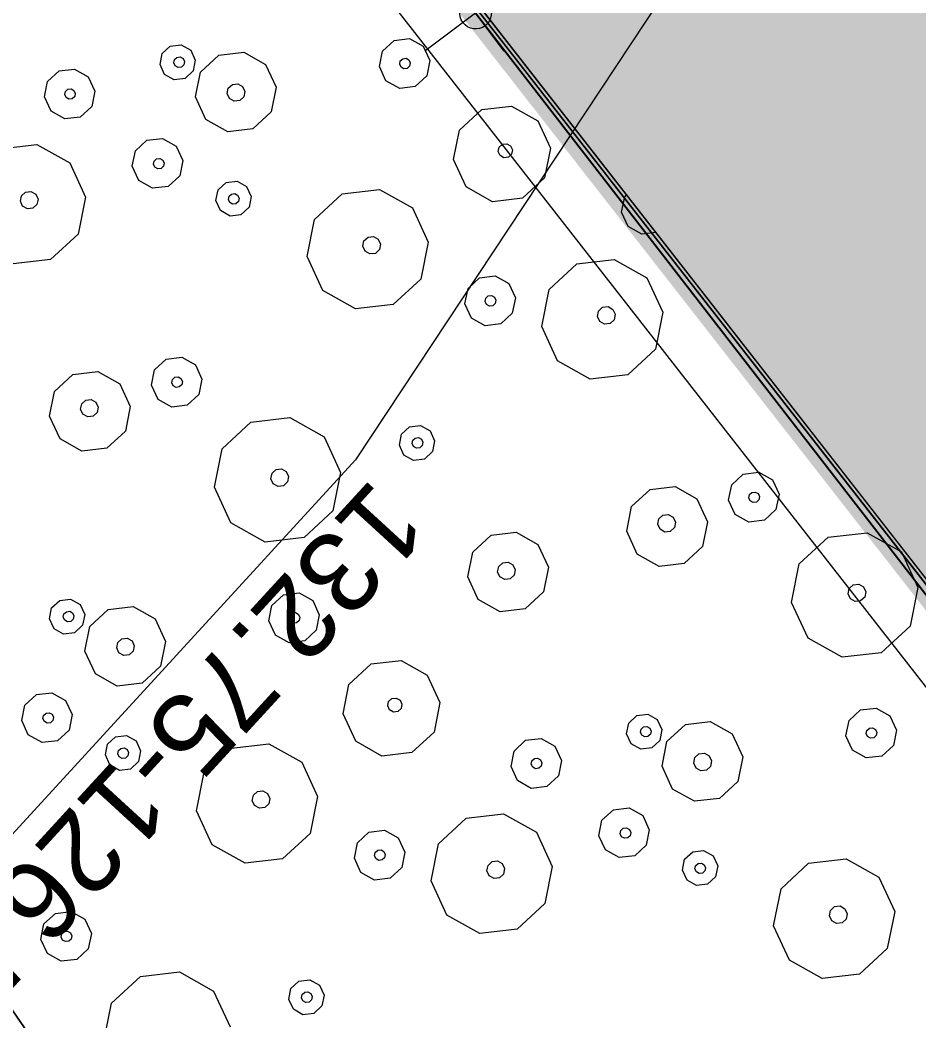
# Model space of a CAD drawing. Header units: metres. Extents: x -2858 to 512, y -1995 to 1252.
# Drawn here: x -944.988 to -942.157, y -864.477 to -861.324 of the extents above; entities that cross this region are included whole.
import ezdxf
from ezdxf.enums import TextEntityAlignment as Align
from ezdxf.lldxf.tags import DXFTag

# ---------------------------------------------------------------- set-up
doc = ezdxf.new("R2010")
doc.units = ezdxf.units.M
for name, color, linetype in [('Calque commun', 7, 'Continuous'), ('Calque11', 7, 'Continuous'), ('Calque17', 7, 'Continuous'), ('Textes', 7, 'Continuous')]:
    doc.layers.add(name, color=color, linetype=linetype)
doc.styles.add('Arial17', font='arial.ttf', dxfattribs={"height": 0.253354})
tags = doc.linetypes.add('DASHDOT2', pattern=[0.5, 0.25, -0.125, 0, -0.125]).pattern_tags.tags
tags[10:11] = [DXFTag(74, 4), DXFTag(75, 0), DXFTag(340, '0'), DXFTag(46, 1.0), DXFTag(50, 0.0), DXFTag(44, 0.0), DXFTag(45, 0.0)]
tags[8:9] = [DXFTag(74, 4), DXFTag(75, 0), DXFTag(340, '0'), DXFTag(46, 1.0), DXFTag(50, 0.0), DXFTag(44, 0.0), DXFTag(45, 0.0)]
tags[6:7] = [DXFTag(74, 4), DXFTag(75, 0), DXFTag(340, '0'), DXFTag(46, 1.0), DXFTag(50, 0.0), DXFTag(44, 0.0), DXFTag(45, 0.0)]
tags[4:5] = [DXFTag(74, 4), DXFTag(75, 0), DXFTag(340, '0'), DXFTag(46, 1.0), DXFTag(50, 0.0), DXFTag(44, 0.0), DXFTag(45, 0.0)]

# ---------------------------------------------------------------- blocks, each defined once
blk = doc.blocks.new('toitvillacinqbismi9')
at = {"layer": 'Calque commun', "color": 9, "linetype": 'Continuous', "lineweight": -2}
mesh = blk.add_polyface(dxfattribs=at)
corners = [(17.0215, 33.5933), (10.4215, 26.4286), (17.0215, 24.5933), (-2.569, 33.5933), (10.6215, 35.4286), (-2.569, 35.4286), (10.4215, 24.5933), (-8.969, 33.5933), (-8.9785, 24.5933), (-2.3861, 26.4286), (-2.3861, 24.5933), (10.6215, 33.5933), (17.8815, 39.3192), (17.8815, 45.9286), (8.8815, 45.9286), (8.8815, 39.3192)]
mesh.append_faces([[corners[k] for k in face] for face in [(12, 13, 14, 15)]], dxfattribs={"color": 9})
mesh.append_faces([[corners[k] for k in face] for face in [(3, 4, 5)]], dxfattribs={"vtx0": -1, "color": 9})
mesh.append_faces([[corners[k] for k in face] for face in [(0, 1, 2)]], dxfattribs={"vtx0": -1, "vtx1": -1, "color": 9})
mesh.append_faces([[corners[k] for k in face] for face in [(11, 3, 1)]], dxfattribs={"vtx0": -1, "vtx1": -1, "vtx2": -1, "color": 9})
mesh.append_faces([[corners[k] for k in face] for face in [(3, 9, 1)]], dxfattribs={"vtx0": -1, "vtx2": -1, "color": 9})
mesh.append_faces([[corners[k] for k in face] for face in [(7, 8, 9), (0, 11, 1), (3, 7, 9), (11, 4, 3)]], dxfattribs={"vtx1": -1, "vtx2": -1, "color": 9})
mesh.append_faces([[corners[k] for k in face] for face in [(1, 6, 2), (8, 10, 9)]], dxfattribs={"vtx2": -1, "color": 9})
blk = doc.blocks.new('geometrebondepartleger')
at = {"layer": 'Calque commun', "color": 10, "linetype": 'DASHDOT2', "lineweight": 18, "flags": 128}
blk.add_lwpolyline([(45.2867, 98.0868), (42.9361, 93.8756), (22.4919, 69.3549), (46.896, 54.8213), (60.0219, 76.4824), (130.1549, 64.2531), (145.3143, 148.376), (109.3485, 154.881), (91.263, 130.1164), (87.3779, 124.8321), (86.3313, 123.2789), (83.8109, 118.8118), (74.9183, 102.5858), (72.6157, 98.3586), (63.0649, 85.9136), (45.1583, 97.9611)], close=True, dxfattribs=at)
at = {"layer": 'Calque11', "color": 7, "linetype": 'Continuous', "lineweight": 9}
blk.add_polyline3d([(125.0277, 35.9078, 79), (133.3383, 81.851, 79), (145.3136, 148.3761, 79)], dxfattribs=at)
at = {"layer": 'Calque17', "color": 1, "linetype": 'Continuous', "lineweight": 9}
for points in [[(125.174, 36.6886, 79), (126.5286, 44.1348, 79), (125.0378, 35.9435, 79), (126.4161, 43.4883, 79), (128.681, 56.0642, 79), (129.9759, 63.1341, 79), (132.1933, 75.6042, 79), (133.3383, 81.851, 79), (135.2222, 92.3412, 79), (136.4776, 99.3268, 79), (138.1727, 108.7115, 79), (140.4846, 121.4626, 79), (141.0933, 124.9318, 79)], [(125.3707, 36.6528, 79), (126.7254, 44.0992, 79), (125.2346, 35.9078, 79), (126.6129, 43.4526, 79), (128.8778, 56.0285, 79), (130.1727, 63.0986, 79), (132.3901, 75.5687, 79), (133.5351, 81.8153, 79), (135.4191, 92.3058, 79), (136.6745, 99.2914, 79), (138.3695, 108.676, 79), (140.6815, 121.4274, 79), (141.2903, 124.8972, 79)]]:
    blk.add_polyline3d(points, dxfattribs=at)
blk = doc.blocks.new('pattern')
at = {"layer": 'Calque commun', "color": 54, "linetype": 'Continuous', "lineweight": 9}
for p, q in [((64.4758, 74.1189), (64.578, 74.1792)), ((64.578, 74.1792), (64.6961, 74.1679)), ((64.6961, 74.1679), (64.7851, 74.0894)), ((64.4286, 74.01), (64.4758, 74.1189)), ((64.7851, 74.0894), (64.8109, 73.9736)), ((64.4544, 73.8942), (64.4286, 74.01)), ((64.5739, 73.9958), (64.5808, 74.0117)), ((64.5808, 74.0117), (64.5957, 74.0204)), ((64.5957, 74.0204), (64.6129, 74.0188)), ((64.6129, 74.0188), (64.6259, 74.0074)), ((64.6259, 74.0074), (64.6296, 73.9905)), ((64.5777, 73.9789), (64.5739, 73.9958)), ((64.5906, 73.9674), (64.5777, 73.9789)), ((64.6227, 73.9746), (64.6078, 73.9658)), ((64.6296, 73.9905), (64.6227, 73.9746)), ((64.8109, 73.9736), (64.7637, 73.8647)), ((64.6078, 73.9658), (64.5906, 73.9674)), ((64.5434, 73.8156), (64.4544, 73.8942)), ((64.7637, 73.8647), (64.6615, 73.8044)), ((64.6615, 73.8044), (64.5434, 73.8156)), ((64.0462, 73.7415), (64.0887, 73.7666)), ((64.0887, 73.7666), (64.1379, 73.7619)), ((64.1379, 73.7619), (64.175, 73.7292)), ((64.0265, 73.6961), (64.0462, 73.7415)), ((64.175, 73.7292), (64.1858, 73.681)), ((64.0372, 73.6479), (64.0265, 73.6961)), ((64.0887, 73.691), (64.0928, 73.7005)), ((64.0909, 73.6809), (64.0887, 73.691)), ((64.0928, 73.7005), (64.1018, 73.7058)), ((64.1018, 73.7058), (64.1121, 73.7048)), ((64.1121, 73.7048), (64.1199, 73.698)), ((64.1221, 73.6878), (64.118, 73.6783)), ((64.1199, 73.698), (64.1221, 73.6878)), ((64.0987, 73.674), (64.0909, 73.6809)), ((64.1091, 73.673), (64.0987, 73.674)), ((64.118, 73.6783), (64.1091, 73.673)), ((64.1858, 73.681), (64.1661, 73.6356)), ((64.0743, 73.6151), (64.0372, 73.6479)), ((64.1661, 73.6356), (64.1235, 73.6105)), ((64.7405, 73.6079), (64.7703, 73.6255)), ((64.7703, 73.6255), (64.8047, 73.6222)), ((64.8047, 73.6222), (64.8307, 73.5993)), ((64.1235, 73.6105), (64.0743, 73.6151)), ((64.7267, 73.5762), (64.7405, 73.6079)), ((64.8307, 73.5993), (64.8382, 73.5655)), ((64.7342, 73.5424), (64.7267, 73.5762)), ((64.7661, 73.5734), (64.7703, 73.5829)), ((64.7684, 73.5633), (64.7661, 73.5734)), ((64.7762, 73.5564), (64.7684, 73.5633)), ((64.7703, 73.5829), (64.7792, 73.5882)), ((64.7792, 73.5882), (64.7896, 73.5872)), ((64.7955, 73.5607), (64.7865, 73.5554)), ((64.7896, 73.5872), (64.7973, 73.5804)), ((64.7996, 73.5702), (64.7955, 73.5607)), ((64.7973, 73.5804), (64.7996, 73.5702)), ((64.8382, 73.5655), (64.8244, 73.5338)), ((63.6671, 73.4923), (63.7736, 73.5551)), ((63.7736, 73.5551), (63.8966, 73.5434)), ((63.8966, 73.5434), (63.9893, 73.4616)), ((64.7602, 73.5195), (64.7342, 73.5424)), ((64.7865, 73.5554), (64.7762, 73.5564)), ((64.8244, 73.5338), (64.7946, 73.5162)), ((64.7946, 73.5162), (64.7602, 73.5195)), ((63.6179, 73.3789), (63.6671, 73.4923)), ((64.4317, 73.4369), (64.4999, 73.4771)), ((64.4999, 73.4771), (64.5786, 73.4696)), ((64.5786, 73.4696), (64.6379, 73.4172)), ((63.9893, 73.4616), (64.0161, 73.341)), ((64.4003, 73.3643), (64.4317, 73.4369)), ((64.6379, 73.4172), (64.6551, 73.34)), ((63.6448, 73.2582), (63.6179, 73.3789)), ((63.7792, 73.3632), (63.786, 73.379)), ((63.786, 73.379), (63.8009, 73.3878)), ((63.8009, 73.3878), (63.8182, 73.3862)), ((63.8182, 73.3862), (63.8311, 73.3747)), ((63.8311, 73.3747), (63.8349, 73.3579)), ((64.5005, 73.3566), (64.5074, 73.3725)), ((64.5074, 73.3725), (64.5223, 73.3813)), ((64.5223, 73.3813), (64.5395, 73.3796)), ((64.5395, 73.3796), (64.5525, 73.3682)), ((64.7798, 73.3259), (64.7995, 73.3712)), ((64.7995, 73.3712), (64.842, 73.3964)), ((64.842, 73.3964), (64.8913, 73.3917)), ((64.8913, 73.3917), (64.9283, 73.359)), ((63.7829, 73.3463), (63.7792, 73.3632)), ((63.7959, 73.3348), (63.7829, 73.3463)), ((63.828, 73.342), (63.8131, 73.3332)), ((63.8349, 73.3579), (63.828, 73.342)), ((64.0161, 73.341), (63.967, 73.2276)), ((64.4175, 73.2871), (64.4003, 73.3643)), ((64.5043, 73.3397), (64.5005, 73.3566)), ((64.5172, 73.3283), (64.5043, 73.3397)), ((64.5563, 73.3513), (64.5494, 73.3354)), ((64.5525, 73.3682), (64.5563, 73.3513)), ((64.6551, 73.34), (64.6236, 73.2674)), ((64.8448, 73.3332), (64.8538, 73.3385)), ((64.8538, 73.3385), (64.8641, 73.3375)), ((64.9283, 73.359), (64.9391, 73.3107)), ((63.8131, 73.3332), (63.7959, 73.3348)), ((64.5345, 73.3266), (64.5172, 73.3283)), ((64.5494, 73.3354), (64.5345, 73.3266)), ((64.7906, 73.2776), (64.7798, 73.3259)), ((64.8407, 73.3237), (64.8448, 73.3332)), ((64.843, 73.3135), (64.8407, 73.3237)), ((64.8507, 73.3067), (64.843, 73.3135)), ((64.8611, 73.3057), (64.8507, 73.3067)), ((64.87, 73.311), (64.8611, 73.3057)), ((64.8641, 73.3375), (64.8719, 73.3306)), ((64.8741, 73.3205), (64.87, 73.311)), ((64.8719, 73.3306), (64.8741, 73.3205)), ((64.9391, 73.3107), (64.9194, 73.2653)), ((64.4768, 73.2347), (64.4175, 73.2871)), ((64.8276, 73.2449), (64.7906, 73.2776)), ((65.0899, 73.2204), (65.192, 73.2808)), ((65.192, 73.2808), (65.3102, 73.2695)), ((63.7375, 73.1764), (63.6448, 73.2582)), ((64.6236, 73.2674), (64.5555, 73.2272)), ((64.8768, 73.2402), (64.8276, 73.2449)), ((64.9194, 73.2653), (64.8768, 73.2402)), ((65.3102, 73.2695), (65.3991, 73.191)), ((63.967, 73.2276), (63.8605, 73.1647)), ((64.5555, 73.2272), (64.4768, 73.2347)), ((65.0426, 73.1116), (65.0899, 73.2204)), ((64.5243, 73.1586), (64.5381, 73.1904)), ((64.5381, 73.1904), (64.5679, 73.208)), ((64.5679, 73.208), (64.6023, 73.2047)), ((64.6023, 73.2047), (64.6283, 73.1818)), ((64.6283, 73.1818), (64.6358, 73.148)), ((65.3991, 73.191), (65.4249, 73.0752)), ((63.8605, 73.1647), (63.7375, 73.1764)), ((64.5318, 73.1249), (64.5243, 73.1586)), ((64.56, 73.1583), (64.5641, 73.1678)), ((64.5622, 73.1481), (64.56, 73.1583)), ((64.5641, 73.1678), (64.573, 73.1731)), ((64.573, 73.1731), (64.5834, 73.1721)), ((64.5834, 73.1721), (64.5911, 73.1652)), ((64.5934, 73.1551), (64.5893, 73.1456)), ((64.5911, 73.1652), (64.5934, 73.1551)), ((64.5578, 73.102), (64.5318, 73.1249)), ((64.57, 73.1413), (64.5622, 73.1481)), ((64.5803, 73.1403), (64.57, 73.1413)), ((64.5893, 73.1456), (64.5803, 73.1403)), ((64.6358, 73.148), (64.622, 73.1163)), ((65.1948, 73.1132), (65.2097, 73.122)), ((65.2097, 73.122), (65.2269, 73.1204)), ((65.2269, 73.1204), (65.2399, 73.1089)), ((64.5922, 73.0987), (64.5578, 73.102)), ((64.622, 73.1163), (64.5922, 73.0987)), ((65.0685, 72.9958), (65.0426, 73.1116)), ((65.1879, 73.0974), (65.1948, 73.1132)), ((65.1917, 73.0805), (65.1879, 73.0974)), ((65.2437, 73.092), (65.2368, 73.0762)), ((65.2399, 73.1089), (65.2437, 73.092)), ((65.2047, 73.069), (65.1917, 73.0805)), ((65.2219, 73.0674), (65.2047, 73.069)), ((65.2368, 73.0762), (65.2219, 73.0674)), ((65.4249, 73.0752), (65.3777, 72.9663)), ((64.8214, 73.0194), (64.864, 73.0445)), ((64.864, 73.0445), (64.9132, 73.0398)), ((64.9132, 73.0398), (64.9503, 73.0071)), ((63.7395, 72.9707), (63.7821, 72.9959)), ((63.7821, 72.9959), (63.8313, 72.9912)), ((64.8017, 72.974), (64.8214, 73.0194)), ((64.9503, 73.0071), (64.961, 72.9589)), ((65.1574, 72.9172), (65.0685, 72.9958)), ((63.7198, 72.9254), (63.7395, 72.9707)), ((63.8313, 72.9912), (63.8684, 72.9585)), ((64.8125, 72.9258), (64.8017, 72.974)), ((64.8639, 72.9689), (64.868, 72.9784)), ((64.8662, 72.9588), (64.8639, 72.9689)), ((64.868, 72.9784), (64.877, 72.9837)), ((64.877, 72.9837), (64.8873, 72.9827)), ((64.8873, 72.9827), (64.8951, 72.9759)), ((64.8974, 72.9657), (64.8932, 72.9562)), ((64.8951, 72.9759), (64.8974, 72.9657)), ((65.3777, 72.9663), (65.2755, 72.906)), ((65.8711, 72.9555), (65.9009, 72.9731)), ((65.9009, 72.9731), (65.9353, 72.9698)), ((65.9353, 72.9698), (65.9613, 72.9469)), ((63.782, 72.9203), (63.7862, 72.9298)), ((63.7862, 72.9298), (63.7951, 72.9351)), ((63.7951, 72.9351), (63.8054, 72.9341)), ((63.8054, 72.9341), (63.8132, 72.9272)), ((63.8684, 72.9585), (63.8791, 72.9102)), ((64.874, 72.9519), (64.8662, 72.9588)), ((64.8843, 72.9509), (64.874, 72.9519)), ((64.8932, 72.9562), (64.8843, 72.9509)), ((64.961, 72.9589), (64.9413, 72.9135)), ((65.8573, 72.9237), (65.8711, 72.9555)), ((65.8951, 72.9209), (65.8992, 72.9304)), ((65.8992, 72.9304), (65.9082, 72.9357)), ((65.9082, 72.9357), (65.9185, 72.9347)), ((65.9185, 72.9347), (65.9263, 72.9278)), ((65.9613, 72.9469), (65.9688, 72.9131)), ((63.7306, 72.8771), (63.7198, 72.9254)), ((63.7843, 72.9101), (63.782, 72.9203)), ((63.7921, 72.9033), (63.7843, 72.9101)), ((63.8024, 72.9023), (63.7921, 72.9033)), ((63.8114, 72.9075), (63.8024, 72.9023)), ((63.8155, 72.9171), (63.8114, 72.9075)), ((63.8132, 72.9272), (63.8155, 72.9171)), ((63.8791, 72.9102), (63.8595, 72.8648)), ((63.9546, 72.8604), (64.0227, 72.9006)), ((64.0227, 72.9006), (64.1014, 72.8931)), ((64.8495, 72.893), (64.8125, 72.9258)), ((64.9413, 72.9135), (64.8988, 72.8884)), ((65.2755, 72.906), (65.1574, 72.9172)), ((65.8648, 72.89), (65.8573, 72.9237)), ((65.8973, 72.9107), (65.8951, 72.9209)), ((65.9051, 72.9039), (65.8973, 72.9107)), ((65.9155, 72.9029), (65.9051, 72.9039)), ((65.9244, 72.9082), (65.9155, 72.9029)), ((65.9285, 72.9177), (65.9244, 72.9082)), ((65.9263, 72.9278), (65.9285, 72.9177)), ((65.9688, 72.9131), (65.955, 72.8814)), ((63.7677, 72.8444), (63.7306, 72.8771)), ((64.1014, 72.8931), (64.1607, 72.8407)), ((64.8988, 72.8884), (64.8495, 72.893)), ((65.3657, 72.8444), (65.4083, 72.8696)), ((65.4083, 72.8696), (65.4575, 72.8649)), ((65.8908, 72.867), (65.8648, 72.89)), ((65.9252, 72.8638), (65.8908, 72.867)), ((65.955, 72.8814), (65.9252, 72.8638)), ((63.8169, 72.8397), (63.7677, 72.8444)), ((63.8595, 72.8648), (63.8169, 72.8397)), ((63.9231, 72.7878), (63.9546, 72.8604)), ((64.1607, 72.8407), (64.1779, 72.7635)), ((65.346, 72.7991), (65.3657, 72.8444)), ((65.4575, 72.8649), (65.4946, 72.8321)), ((65.4082, 72.7939), (65.4124, 72.8035)), ((65.4124, 72.8035), (65.4213, 72.8087)), ((65.4213, 72.8087), (65.4316, 72.8078)), ((65.4316, 72.8078), (65.4394, 72.8009)), ((65.4946, 72.8321), (65.5053, 72.7839)), ((63.9403, 72.7106), (63.9231, 72.7878)), ((64.0161, 72.7704), (64.023, 72.7863)), ((64.023, 72.7863), (64.0379, 72.7951)), ((64.0379, 72.7951), (64.0551, 72.7935)), ((64.0551, 72.7935), (64.0681, 72.782)), ((64.0681, 72.782), (64.0718, 72.7651)), ((65.3568, 72.7508), (65.346, 72.7991)), ((65.4105, 72.7838), (65.4082, 72.7939)), ((65.4183, 72.7769), (65.4105, 72.7838)), ((65.4286, 72.7759), (65.4183, 72.7769)), ((65.4376, 72.7812), (65.4286, 72.7759)), ((65.4417, 72.7907), (65.4376, 72.7812)), ((65.4394, 72.8009), (65.4417, 72.7907)), ((65.5053, 72.7839), (65.4856, 72.7385)), ((66.0936, 72.6877), (66.1428, 72.8011)), ((64.0199, 72.7535), (64.0161, 72.7704)), ((64.0328, 72.7421), (64.0199, 72.7535)), ((64.05, 72.7404), (64.0328, 72.7421)), ((64.0649, 72.7492), (64.05, 72.7404)), ((64.0718, 72.7651), (64.0649, 72.7492)), ((64.1779, 72.7635), (64.1465, 72.6909)), ((65.3939, 72.7181), (65.3568, 72.7508)), ((63.9996, 72.6582), (63.9403, 72.7106)), ((65.4431, 72.7134), (65.3939, 72.7181)), ((65.4856, 72.7385), (65.4431, 72.7134)), ((64.1465, 72.6909), (64.0783, 72.6507)), ((66.1205, 72.5671), (66.0936, 72.6877)), ((64.0783, 72.6507), (63.9996, 72.6582)), ((64.9408, 72.6124), (65.0225, 72.6607)), ((65.0225, 72.6607), (65.117, 72.6517)), ((65.117, 72.6517), (65.1882, 72.5889)), ((64.3951, 72.5828), (64.4633, 72.623)), ((64.4633, 72.623), (64.542, 72.6155)), ((64.542, 72.6155), (64.6013, 72.5632)), ((64.3637, 72.5102), (64.3951, 72.5828)), ((64.903, 72.5253), (64.9408, 72.6124)), ((65.1882, 72.5889), (65.2088, 72.4962)), ((65.4183, 72.5225), (65.5205, 72.5828)), ((65.5205, 72.5828), (65.6386, 72.5716)), ((64.6013, 72.5632), (64.6185, 72.4859)), ((65.6386, 72.5716), (65.7276, 72.493)), ((66.2132, 72.4853), (66.1205, 72.5671)), ((64.471, 72.5103), (64.4859, 72.5191)), ((64.4859, 72.5191), (64.5031, 72.5174)), ((64.9236, 72.4327), (64.903, 72.5253)), ((65.0192, 72.514), (65.0247, 72.5267)), ((65.0247, 72.5267), (65.0367, 72.5337)), ((65.0367, 72.5337), (65.0504, 72.5324)), ((65.0504, 72.5324), (65.0608, 72.5232)), ((65.0608, 72.5232), (65.0638, 72.5097)), ((65.3711, 72.4136), (65.4183, 72.5225)), ((66.4426, 72.5364), (66.3362, 72.4735)), ((64.3809, 72.433), (64.3637, 72.5102)), ((64.4641, 72.4944), (64.471, 72.5103)), ((64.4679, 72.4775), (64.4641, 72.4944)), ((64.5031, 72.5174), (64.5161, 72.506)), ((64.5198, 72.4891), (64.513, 72.4732)), ((64.5161, 72.506), (64.5198, 72.4891)), ((65.0222, 72.5005), (65.0192, 72.514)), ((65.0326, 72.4913), (65.0222, 72.5005)), ((65.0464, 72.49), (65.0326, 72.4913)), ((65.0583, 72.497), (65.0464, 72.49)), ((65.0638, 72.5097), (65.0583, 72.497)), ((65.2088, 72.4962), (65.1711, 72.4091)), ((65.7276, 72.493), (65.7534, 72.3772)), ((64.4808, 72.466), (64.4679, 72.4775)), ((64.4981, 72.4644), (64.4808, 72.466)), ((64.513, 72.4732), (64.4981, 72.4644)), ((64.6185, 72.4859), (64.587, 72.4134)), ((66.3362, 72.4735), (66.2132, 72.4853)), ((64.4402, 72.3807), (64.3809, 72.433)), ((64.9948, 72.3699), (64.9236, 72.4327)), ((65.5233, 72.4153), (65.5382, 72.4241)), ((65.5382, 72.4241), (65.5554, 72.4224)), ((64.587, 72.4134), (64.5189, 72.3732)), ((65.1711, 72.4091), (65.0893, 72.3608)), ((65.3969, 72.2978), (65.3711, 72.4136)), ((65.5164, 72.3994), (65.5233, 72.4153)), ((65.5201, 72.3825), (65.5164, 72.3994)), ((65.5554, 72.4224), (65.5684, 72.411)), ((65.5721, 72.3941), (65.5653, 72.3782)), ((65.5684, 72.411), (65.5721, 72.3941)), ((63.5567, 72.3152), (63.6589, 72.3756)), ((63.6589, 72.3756), (63.777, 72.3643)), ((63.777, 72.3643), (63.8659, 72.2858)), ((64.5189, 72.3732), (64.4402, 72.3807)), ((65.0893, 72.3608), (64.9948, 72.3699)), ((65.5331, 72.3711), (65.5201, 72.3825)), ((65.5504, 72.3694), (65.5331, 72.3711)), ((65.5653, 72.3782), (65.5504, 72.3694)), ((65.7534, 72.3772), (65.7062, 72.2683)), ((63.5095, 72.2064), (63.5567, 72.3152)), ((65.4859, 72.2193), (65.3969, 72.2978)), ((66.2152, 72.2796), (66.2578, 72.3047)), ((66.2578, 72.3047), (66.307, 72.3)), ((66.307, 72.3), (66.344, 72.2673)), ((63.8659, 72.2858), (63.8917, 72.17)), ((65.7062, 72.2683), (65.604, 72.208)), ((66.1955, 72.2342), (66.2152, 72.2796)), ((66.344, 72.2673), (66.3548, 72.219)), ((66.2577, 72.2291), (66.2618, 72.2386)), ((66.2618, 72.2386), (66.2708, 72.2439)), ((66.2708, 72.2439), (66.2811, 72.2429)), ((66.2811, 72.2429), (66.2889, 72.236)), ((66.2889, 72.236), (66.2912, 72.2259)), ((63.5353, 72.0906), (63.5095, 72.2064)), ((63.6548, 72.1922), (63.6616, 72.208)), ((63.6616, 72.208), (63.6765, 72.2168)), ((63.6765, 72.2168), (63.6938, 72.2152)), ((63.6938, 72.2152), (63.7067, 72.2037)), ((63.7067, 72.2037), (63.7105, 72.1869)), ((65.604, 72.208), (65.4859, 72.2193)), ((66.2063, 72.186), (66.1955, 72.2342)), ((66.26, 72.219), (66.2577, 72.2291)), ((66.2678, 72.2121), (66.26, 72.219)), ((66.2781, 72.2111), (66.2678, 72.2121)), ((66.287, 72.2164), (66.2781, 72.2111)), ((66.2912, 72.2259), (66.287, 72.2164)), ((66.3548, 72.219), (66.3351, 72.1737)), ((63.6585, 72.1753), (63.6548, 72.1922)), ((63.6715, 72.1638), (63.6585, 72.1753)), ((63.7105, 72.1869), (63.7036, 72.171)), ((66.2433, 72.1532), (66.2063, 72.186)), ((66.3351, 72.1737), (66.2925, 72.1485)), ((63.6887, 72.1622), (63.6715, 72.1638)), ((63.7036, 72.171), (63.6887, 72.1622)), ((63.8917, 72.17), (63.8445, 72.0611)), ((64.969, 72.0998), (64.9887, 72.1451)), ((64.9887, 72.1451), (65.0312, 72.1703)), ((65.0312, 72.1703), (65.0805, 72.1656)), ((65.0805, 72.1656), (65.1175, 72.1329)), ((66.2925, 72.1485), (66.2433, 72.1532)), ((63.3837, 72.1314), (63.4171, 72.1019)), ((65.0353, 72.1042), (65.0443, 72.1095)), ((65.0443, 72.1095), (65.0546, 72.1085)), ((65.1175, 72.1329), (65.1283, 72.0846)), ((63.4171, 72.1019), (63.4278, 72.0537)), ((63.6242, 72.012), (63.5353, 72.0906)), ((64.9797, 72.0515), (64.969, 72.0998)), ((65.0312, 72.0946), (65.0353, 72.1042)), ((65.0334, 72.0845), (65.0312, 72.0946)), ((65.0412, 72.0776), (65.0334, 72.0845)), ((65.0516, 72.0767), (65.0412, 72.0776)), ((65.0605, 72.0819), (65.0516, 72.0767)), ((65.0546, 72.1085), (65.0624, 72.1016)), ((65.0646, 72.0915), (65.0605, 72.0819)), ((65.0624, 72.1016), (65.0646, 72.0915)), ((65.1283, 72.0846), (65.1086, 72.0392)), ((63.4278, 72.0537), (63.4082, 72.0083)), ((63.8445, 72.0611), (63.7424, 72.0008)), ((64.3241, 72.0185), (64.3379, 72.0503)), ((64.3379, 72.0503), (64.3677, 72.0679)), ((64.3677, 72.0679), (64.4022, 72.0646)), ((64.4022, 72.0646), (64.4281, 72.0417)), ((65.0168, 72.0188), (64.9797, 72.0515)), ((64.3317, 71.9848), (64.3241, 72.0185)), ((64.3619, 72.0157), (64.3661, 72.0252)), ((64.3642, 72.0055), (64.3619, 72.0157)), ((64.3661, 72.0252), (64.375, 72.0305)), ((64.375, 72.0305), (64.3853, 72.0295)), ((64.3853, 72.0295), (64.3931, 72.0226)), ((64.3931, 72.0226), (64.3954, 72.0125)), ((64.4281, 72.0417), (64.4356, 72.0079)), ((65.066, 72.0141), (65.0168, 72.0188)), ((65.1086, 72.0392), (65.066, 72.0141)), ((65.683, 72.0116), (65.7128, 72.0292)), ((65.7128, 72.0292), (65.7472, 72.0259)), ((65.7472, 72.0259), (65.7732, 72.003)), ((63.3656, 71.9832), (63.3571, 71.984)), ((63.4082, 72.0083), (63.3656, 71.9832)), ((63.7424, 72.0008), (63.6242, 72.012)), ((64.3576, 71.9618), (64.3317, 71.9848)), ((64.372, 71.9987), (64.3642, 72.0055)), ((64.3823, 71.9977), (64.372, 71.9987)), ((64.3912, 72.003), (64.3823, 71.9977)), ((64.3954, 72.0125), (64.3912, 72.003)), ((64.4356, 72.0079), (64.4219, 71.9762)), ((65.6692, 71.9798), (65.683, 72.0116)), ((65.7086, 71.9771), (65.7128, 71.9866)), ((65.7128, 71.9866), (65.7217, 71.9919)), ((65.7217, 71.9919), (65.7321, 71.9909)), ((65.7321, 71.9909), (65.7398, 71.984)), ((65.7398, 71.984), (65.7421, 71.9739)), ((65.7732, 72.003), (65.7807, 71.9692)), ((63.8325, 71.9392), (63.8751, 71.9644)), ((63.8751, 71.9644), (63.9243, 71.9597)), ((63.9243, 71.9597), (63.9614, 71.9269)), ((64.3921, 71.9586), (64.3576, 71.9618)), ((64.4219, 71.9762), (64.3921, 71.9586)), ((64.6096, 71.8959), (64.7161, 71.9588)), ((64.7161, 71.9588), (64.8391, 71.9471)), ((65.6767, 71.946), (65.6692, 71.9798)), ((65.7109, 71.9669), (65.7086, 71.9771)), ((65.7187, 71.96), (65.7109, 71.9669)), ((65.729, 71.9591), (65.7187, 71.96)), ((65.738, 71.9643), (65.729, 71.9591)), ((65.7421, 71.9739), (65.738, 71.9643)), ((65.7807, 71.9692), (65.7669, 71.9374)), ((63.8129, 71.8939), (63.8325, 71.9392)), ((63.9614, 71.9269), (63.9721, 71.8787)), ((64.8391, 71.9471), (64.9318, 71.8652)), ((65.7027, 71.9231), (65.6767, 71.946)), ((65.7371, 71.9198), (65.7027, 71.9231)), ((65.7669, 71.9374), (65.7371, 71.9198)), ((63.8236, 71.8456), (63.8129, 71.8939)), ((63.8751, 71.8887), (63.8792, 71.8983)), ((63.8773, 71.8786), (63.8751, 71.8887)), ((63.8792, 71.8983), (63.8881, 71.9035)), ((63.8881, 71.9035), (63.8985, 71.9026)), ((63.8985, 71.9026), (63.9062, 71.8957)), ((63.9062, 71.8957), (63.9085, 71.8856)), ((64.5604, 71.7825), (64.6096, 71.8959)), ((63.8851, 71.8717), (63.8773, 71.8786)), ((63.8954, 71.8708), (63.8851, 71.8717)), ((63.9044, 71.876), (63.8954, 71.8708)), ((63.9085, 71.8856), (63.9044, 71.876)), ((63.9721, 71.8787), (63.9525, 71.8333)), ((64.9318, 71.8652), (64.9586, 71.7446)), ((65.3742, 71.8405), (65.4424, 71.8807)), ((65.4424, 71.8807), (65.5211, 71.8732)), ((65.5211, 71.8732), (65.5804, 71.8209)), ((63.8607, 71.8129), (63.8236, 71.8456)), ((63.9525, 71.8333), (63.9099, 71.8082)), ((65.3428, 71.7679), (65.3742, 71.8405)), ((63.9099, 71.8082), (63.8607, 71.8129)), ((65.5804, 71.8209), (65.5976, 71.7437)), ((65.742, 71.7749), (65.7845, 71.8)), ((65.7845, 71.8), (65.8338, 71.7953)), ((65.8338, 71.7953), (65.8708, 71.7626)), ((64.5873, 71.6619), (64.5604, 71.7825)), ((64.7217, 71.7668), (64.7285, 71.7827)), ((64.7254, 71.7499), (64.7217, 71.7668)), ((64.7285, 71.7827), (64.7434, 71.7915)), ((64.7434, 71.7915), (64.7607, 71.7898)), ((64.7607, 71.7898), (64.7736, 71.7784)), ((64.7736, 71.7784), (64.7774, 71.7615)), ((65.36, 71.6907), (65.3428, 71.7679)), ((65.443, 71.7602), (65.4499, 71.7761)), ((65.4499, 71.7761), (65.4648, 71.7849)), ((65.4648, 71.7849), (65.482, 71.7833)), ((65.482, 71.7833), (65.495, 71.7718)), ((65.495, 71.7718), (65.4988, 71.7549)), ((65.7223, 71.7295), (65.742, 71.7749)), ((65.8708, 71.7626), (65.8816, 71.7143)), ((63.4076, 71.7072), (63.4893, 71.7555)), ((63.4893, 71.7555), (63.5838, 71.7465)), ((63.5838, 71.7465), (63.655, 71.6837)), ((64.7384, 71.7385), (64.7254, 71.7499)), ((64.7556, 71.7368), (64.7384, 71.7385)), ((64.7705, 71.7456), (64.7556, 71.7368)), ((64.7774, 71.7615), (64.7705, 71.7456)), ((64.9586, 71.7446), (64.9095, 71.6312)), ((65.4468, 71.7434), (65.443, 71.7602)), ((65.4597, 71.7319), (65.4468, 71.7434)), ((65.477, 71.7303), (65.4597, 71.7319)), ((65.4919, 71.7391), (65.477, 71.7303)), ((65.4988, 71.7549), (65.4919, 71.7391)), ((65.5976, 71.7437), (65.5661, 71.6711)), ((65.7832, 71.7273), (65.7873, 71.7368)), ((65.7873, 71.7368), (65.7963, 71.7421)), ((65.7963, 71.7421), (65.8066, 71.7411)), ((65.8066, 71.7411), (65.8144, 71.7343)), ((65.8144, 71.7343), (65.8167, 71.7241)), ((63.3698, 71.6201), (63.4076, 71.7072)), ((65.733, 71.6813), (65.7223, 71.7295)), ((65.7855, 71.7172), (65.7832, 71.7273)), ((65.7932, 71.7103), (65.7855, 71.7172)), ((65.8036, 71.7093), (65.7932, 71.7103)), ((65.8125, 71.7146), (65.8036, 71.7093)), ((65.8167, 71.7241), (65.8125, 71.7146)), ((65.8816, 71.7143), (65.8619, 71.669)), ((63.655, 71.6837), (63.6756, 71.591)), ((63.8851, 71.6173), (63.9873, 71.6776)), ((63.9873, 71.6776), (64.1054, 71.6664)), ((65.4193, 71.6384), (65.36, 71.6907)), ((65.5661, 71.6711), (65.498, 71.6309)), ((65.7701, 71.6485), (65.733, 71.6813)), ((65.8619, 71.669), (65.8193, 71.6438)), ((64.1054, 71.6664), (64.1944, 71.5878)), ((64.68, 71.5801), (64.5873, 71.6619)), ((65.498, 71.6309), (65.4193, 71.6384)), ((65.8193, 71.6438), (65.7701, 71.6485)), ((63.3905, 71.5275), (63.3698, 71.6201)), ((63.4861, 71.6088), (63.4916, 71.6215)), ((63.4891, 71.5953), (63.4861, 71.6088)), ((63.4916, 71.6215), (63.5035, 71.6285)), ((63.5035, 71.6285), (63.5173, 71.6272)), ((63.5173, 71.6272), (63.5276, 71.618)), ((63.5307, 71.6045), (63.5252, 71.5918)), ((63.5276, 71.618), (63.5307, 71.6045)), ((63.8379, 71.5084), (63.8851, 71.6173)), ((64.9095, 71.6312), (64.803, 71.5684)), ((65.4806, 71.594), (65.5104, 71.6116)), ((65.5104, 71.6116), (65.5448, 71.6083)), ((65.5448, 71.6083), (65.5708, 71.5854)), ((63.4994, 71.5861), (63.4891, 71.5953)), ((63.5132, 71.5848), (63.4994, 71.5861)), ((63.5252, 71.5918), (63.5132, 71.5848)), ((63.6756, 71.591), (63.6379, 71.5039)), ((64.1944, 71.5878), (64.2202, 71.472)), ((64.803, 71.5684), (64.68, 71.5801)), ((65.4668, 71.5623), (65.4806, 71.594)), ((65.5066, 71.5714), (65.5155, 71.5767)), ((65.5155, 71.5767), (65.5259, 71.5757)), ((65.5259, 71.5757), (65.5336, 71.5689)), ((65.5708, 71.5854), (65.5783, 71.5517)), ((65.4743, 71.5285), (65.4668, 71.5623)), ((65.5024, 71.5619), (65.5066, 71.5714)), ((65.5047, 71.5518), (65.5024, 71.5619)), ((65.5125, 71.5449), (65.5047, 71.5518)), ((65.5228, 71.5439), (65.5125, 71.5449)), ((65.5318, 71.5492), (65.5228, 71.5439)), ((65.5359, 71.5587), (65.5318, 71.5492)), ((65.5336, 71.5689), (65.5359, 71.5587)), ((65.5783, 71.5517), (65.5645, 71.5199)), ((63.4616, 71.4647), (63.3905, 71.5275)), ((63.9832, 71.4942), (63.9901, 71.5101)), ((63.9901, 71.5101), (64.005, 71.5189)), ((64.005, 71.5189), (64.0222, 71.5173)), ((64.0222, 71.5173), (64.0352, 71.5058)), ((65.5003, 71.5056), (65.4743, 71.5285)), ((65.5645, 71.5199), (65.5347, 71.5023)), ((63.6379, 71.5039), (63.5561, 71.4557)), ((63.8637, 71.3926), (63.8379, 71.5084)), ((63.987, 71.4773), (63.9832, 71.4942)), ((64.039, 71.4889), (64.0321, 71.473)), ((64.0352, 71.5058), (64.039, 71.4889)), ((65.5347, 71.5023), (65.5003, 71.5056)), ((63.5561, 71.4557), (63.4616, 71.4647)), ((63.9999, 71.4659), (63.987, 71.4773)), ((64.0172, 71.4642), (63.9999, 71.4659)), ((64.0321, 71.473), (64.0172, 71.4642)), ((64.2202, 71.472), (64.173, 71.3631)), ((63.9527, 71.3141), (63.8637, 71.3926)), ((64.682, 71.3744), (64.7246, 71.3995)), ((64.7246, 71.3995), (64.7738, 71.3948)), ((64.7738, 71.3948), (64.8109, 71.3621)), ((64.173, 71.3631), (64.0708, 71.3028)), ((64.6623, 71.329), (64.682, 71.3744)), ((64.8109, 71.3621), (64.8216, 71.3139)), ((64.6731, 71.2808), (64.6623, 71.329)), ((64.7245, 71.3239), (64.7287, 71.3334)), ((64.7268, 71.3138), (64.7245, 71.3239)), ((64.7287, 71.3334), (64.7376, 71.3387)), ((64.7376, 71.3387), (64.7479, 71.3377)), ((64.7479, 71.3377), (64.7557, 71.3308)), ((64.758, 71.3207), (64.7539, 71.3112)), ((64.7557, 71.3308), (64.758, 71.3207)), ((64.0708, 71.3028), (63.9527, 71.3141)), ((64.7346, 71.3069), (64.7268, 71.3138)), ((64.7449, 71.3059), (64.7346, 71.3069)), ((64.7539, 71.3112), (64.7449, 71.3059)), ((64.8216, 71.3139), (64.8019, 71.2685)), ((64.8971, 71.264), (64.9652, 71.3042)), ((64.9652, 71.3042), (65.0439, 71.2967)), ((65.0439, 71.2967), (65.1032, 71.2444)), ((63.4555, 71.2399), (63.4981, 71.2651)), ((63.4981, 71.2651), (63.5473, 71.2604)), ((63.5473, 71.2604), (63.5843, 71.2277)), ((64.7102, 71.248), (64.6731, 71.2808)), ((64.8019, 71.2685), (64.7594, 71.2433)), ((64.8656, 71.1914), (64.8971, 71.264)), ((63.4358, 71.1946), (63.4555, 71.2399)), ((63.5843, 71.2277), (63.5951, 71.1794)), ((64.7594, 71.2433), (64.7102, 71.248)), ((65.1032, 71.2444), (65.1204, 71.1672)), ((63.4466, 71.1463), (63.4358, 71.1946)), ((63.498, 71.1895), (63.5021, 71.199)), ((63.5021, 71.199), (63.5111, 71.2043)), ((63.5111, 71.2043), (63.5214, 71.2033)), ((63.5214, 71.2033), (63.5292, 71.1964)), ((63.5292, 71.1964), (63.5315, 71.1863)), ((64.9655, 71.1899), (64.9804, 71.1987)), ((64.9804, 71.1987), (64.9976, 71.1971)), ((64.9976, 71.1971), (65.0106, 71.1857)), ((63.5003, 71.1793), (63.498, 71.1895)), ((63.508, 71.1724), (63.5003, 71.1793)), ((63.5184, 71.1715), (63.508, 71.1724)), ((63.5273, 71.1767), (63.5184, 71.1715)), ((63.5315, 71.1863), (63.5273, 71.1767)), ((63.5951, 71.1794), (63.5754, 71.134)), ((64.8828, 71.1142), (64.8656, 71.1914)), ((64.9586, 71.1741), (64.9655, 71.1899)), ((64.9623, 71.1572), (64.9586, 71.1741)), ((65.0143, 71.1688), (65.0075, 71.1529)), ((65.0106, 71.1857), (65.0143, 71.1688)), ((65.1204, 71.1672), (65.089, 71.0946)), ((63.4836, 71.1136), (63.4466, 71.1463)), ((63.5754, 71.134), (63.5328, 71.1089)), ((64.9753, 71.1457), (64.9623, 71.1572)), ((64.9925, 71.1441), (64.9753, 71.1457)), ((65.0075, 71.1529), (64.9925, 71.1441)), ((63.5328, 71.1089), (63.4836, 71.1136)), ((64.136, 71.0746), (64.1498, 71.1064)), ((64.1498, 71.1064), (64.1796, 71.124)), ((64.1796, 71.124), (64.2141, 71.1207)), ((64.2141, 71.1207), (64.24, 71.0978)), ((64.9421, 71.0619), (64.8828, 71.1142)), ((64.1436, 71.0408), (64.136, 71.0746)), ((64.1755, 71.0719), (64.1796, 71.0814)), ((64.1777, 71.0617), (64.1755, 71.0719)), ((64.1796, 71.0814), (64.1885, 71.0867)), ((64.1885, 71.0867), (64.1989, 71.0857)), ((64.1989, 71.0857), (64.2067, 71.0788)), ((64.2089, 71.0687), (64.2048, 71.0591)), ((64.2067, 71.0788), (64.2089, 71.0687)), ((64.24, 71.0978), (64.2475, 71.064)), ((65.089, 71.0946), (65.0209, 71.0544)), ((64.1695, 71.0179), (64.1436, 71.0408)), ((64.1855, 71.0549), (64.1777, 71.0617)), ((64.1958, 71.0539), (64.1855, 71.0549)), ((64.2048, 71.0591), (64.1958, 71.0539)), ((64.2475, 71.064), (64.2338, 71.0322)), ((65.0209, 71.0544), (64.9421, 71.0619)), ((64.2039, 71.0146), (64.1695, 71.0179)), ((64.2338, 71.0322), (64.2039, 71.0146)), ((63.8411, 70.9353), (63.9092, 70.9755)), ((63.9092, 70.9755), (63.9879, 70.968)), ((63.9879, 70.968), (64.0472, 70.9157)), ((63.8096, 70.8627), (63.8411, 70.9353)), ((64.0472, 70.9157), (64.0644, 70.8385)), ((63.9167, 70.8709), (63.9316, 70.8797)), ((63.9316, 70.8797), (63.9488, 70.8781)), ((64.2088, 70.8697), (64.2514, 70.8948)), ((64.2514, 70.8948), (64.3006, 70.8901)), ((64.3006, 70.8901), (64.3377, 70.8574)), ((63.8268, 70.7855), (63.8096, 70.8627)), ((63.9098, 70.8551), (63.9167, 70.8709)), ((63.9136, 70.8382), (63.9098, 70.8551)), ((63.9488, 70.8781), (63.9618, 70.8666)), ((63.9656, 70.8497), (63.9587, 70.8339)), ((63.9618, 70.8666), (63.9656, 70.8497)), ((64.1891, 70.8243), (64.2088, 70.8697)), ((64.3377, 70.8574), (64.3484, 70.8091)), ((63.9266, 70.8267), (63.9136, 70.8382)), ((63.9438, 70.8251), (63.9266, 70.8267)), ((63.9587, 70.8339), (63.9438, 70.8251)), ((64.0644, 70.8385), (64.033, 70.7659)), ((64.1999, 70.7761), (64.1891, 70.8243)), ((64.25, 70.8221), (64.2542, 70.8316)), ((64.2523, 70.812), (64.25, 70.8221)), ((64.2542, 70.8316), (64.2631, 70.8369)), ((64.2631, 70.8369), (64.2734, 70.8359)), ((64.2734, 70.8359), (64.2812, 70.8291)), ((64.2835, 70.8189), (64.2793, 70.8094)), ((64.2812, 70.8291), (64.2835, 70.8189)), ((63.8861, 70.7332), (63.8268, 70.7855)), ((64.2601, 70.8051), (64.2523, 70.812)), ((64.2704, 70.8041), (64.2601, 70.8051)), ((64.2793, 70.8094), (64.2704, 70.8041)), ((64.3484, 70.8091), (64.3287, 70.7638)), ((64.033, 70.7659), (63.9649, 70.7257)), ((64.2369, 70.7433), (64.1999, 70.7761)), ((64.3287, 70.7638), (64.2862, 70.7386)), ((64.4992, 70.7189), (64.6014, 70.7792)), ((64.6014, 70.7792), (64.7195, 70.768)), ((64.7195, 70.768), (64.8084, 70.6894)), ((63.9649, 70.7257), (63.8861, 70.7332)), ((64.2862, 70.7386), (64.2369, 70.7433)), ((63.9474, 70.6888), (63.9772, 70.7064)), ((63.9772, 70.7064), (64.0117, 70.7031)), ((64.0117, 70.7031), (64.0376, 70.6802)), ((64.452, 70.61), (64.4992, 70.7189)), ((63.9336, 70.6571), (63.9474, 70.6888)), ((63.9693, 70.6567), (63.9734, 70.6662)), ((63.9734, 70.6662), (63.9823, 70.6715)), ((63.9823, 70.6715), (63.9927, 70.6705)), ((63.9927, 70.6705), (64.0005, 70.6637)), ((64.0005, 70.6637), (64.0027, 70.6535)), ((64.0376, 70.6802), (64.0451, 70.6465)), ((63.9412, 70.6233), (63.9336, 70.6571)), ((63.9715, 70.6466), (63.9693, 70.6567)), ((63.9793, 70.6397), (63.9715, 70.6466)), ((63.9897, 70.6387), (63.9793, 70.6397)), ((63.9986, 70.644), (63.9897, 70.6387)), ((64.0027, 70.6535), (63.9986, 70.644)), ((64.0451, 70.6465), (64.0314, 70.6147)), ((63.9671, 70.6004), (63.9412, 70.6233)), ((64.0016, 70.5971), (63.9671, 70.6004)), ((64.0314, 70.6147), (64.0016, 70.5971)), ((64.4778, 70.4942), (64.452, 70.61)), ((64.5973, 70.5958), (64.6041, 70.6117)), ((64.601, 70.5789), (64.5973, 70.5958)), ((64.6041, 70.6117), (64.619, 70.6205)), ((64.619, 70.6205), (64.6363, 70.6188)), ((64.6363, 70.6188), (64.6492, 70.6074)), ((64.6492, 70.6074), (64.653, 70.5905)), ((64.614, 70.5675), (64.601, 70.5789)), ((64.6312, 70.5658), (64.614, 70.5675)), ((64.6461, 70.5746), (64.6312, 70.5658)), ((64.653, 70.5905), (64.6461, 70.5746)), ((64.2307, 70.5178), (64.2733, 70.543)), ((64.2733, 70.543), (64.3225, 70.5383)), ((64.3225, 70.5383), (64.3596, 70.5056)), ((64.2111, 70.4725), (64.2307, 70.5178)), ((64.3596, 70.5056), (64.3703, 70.4573)), ((64.2218, 70.4242), (64.2111, 70.4725)), ((64.2732, 70.4674), (64.2774, 70.4769)), ((64.2774, 70.4769), (64.2863, 70.4822)), ((64.2863, 70.4822), (64.2967, 70.4812)), ((64.2967, 70.4812), (64.3044, 70.4743)), ((64.3044, 70.4743), (64.3067, 70.4642)), ((64.5667, 70.4157), (64.4778, 70.4942)), ((64.2755, 70.4572), (64.2732, 70.4674)), ((64.2833, 70.4503), (64.2755, 70.4572)), ((64.2936, 70.4494), (64.2833, 70.4503)), ((64.3026, 70.4546), (64.2936, 70.4494)), ((64.3067, 70.4642), (64.3026, 70.4546)), ((64.3703, 70.4573), (64.3507, 70.4119)), ((64.2589, 70.3915), (64.2218, 70.4242)), ((64.3507, 70.4119), (64.3081, 70.3868)), ((64.3081, 70.3868), (64.2589, 70.3915))]:
    blk.add_line(p, q, dxfattribs=at)
at = {"layer": 'Calque commun', "color": 7, "linetype": 'Continuous', "lineweight": 9}
mesh = blk.add_polyface(dxfattribs=at)
corners = [(70.8497, 113.5412), (53.8349, 19.1692), (74.7282, 106.3237), (76.0435, 113.5984), (74.769, 106.1763), (58.8077, 18.2701), (114.1703, 105.207), (114.1703, 98.5387)]
mesh.append_faces([[corners[k] for k in face] for face in [(3, 4, 6)]], dxfattribs={"vtx0": -1, "vtx1": -1, "color": 7})
mesh.append_faces([[corners[k] for k in face] for face in [(3, 2, 4)]], dxfattribs={"vtx0": -1, "vtx2": -1, "color": 7})
mesh.append_faces([[corners[k] for k in face] for face in [(5, 2, 1)]], dxfattribs={"vtx1": -1, "color": 7})
mesh.append_faces([[corners[k] for k in face] for face in [(0, 1, 2), (3, 0, 2)]], dxfattribs={"vtx1": -1, "vtx2": -1, "color": 7})
mesh.append_faces([[corners[k] for k in face] for face in [(4, 7, 6)]], dxfattribs={"vtx2": -1, "color": 7})
blk = doc.blocks.new('new300')
at = {"layer": 'Calque commun', "color": 1, "linetype": 'Continuous', "lineweight": 9}
blk.add_arc((0, 0), 0.5, 0, 359.9994, dxfattribs=at)
blk = doc.blocks.new('DimLine18427')
at = {"layer": 'Calque commun', "color": 1, "linetype": 'Continuous', "lineweight": 9}
for p, q in [((63.2767, 71.3946), (63.2091, 71.0512)), ((63.2477, 71.2474), (63.4439, 71.2088))]:
    blk.add_line(p, q, dxfattribs=at)
at = {"layer": 'Calque commun', "color": 1, "linetype": 'Continuous', "lineweight": 9, "xscale": 0.1000000059790861, "yscale": 0.1000000059790861, "zscale": 0.1000000059790861, "rotation": 348.8671874773899}
blk.add_blockref('new300', (63.2477, 71.2474), dxfattribs=at)

msp = doc.modelspace()

# ---------------------------------------------------------------- hatches: boundary and pattern name
at = {"layer": 'Calque commun', "linetype": 'Continuous', "lineweight": 9}
msp.add_hatch(color=61, dxfattribs=at).paths.add_polyline_path([(-945.7639, -858.5361), (-940.6413, -854.5757), (-940.3815, -854.9092), (-939.8898, -855.5403), (-939.3982, -856.1714), (-938.9065, -856.8026), (-938.4149, -857.4337), (-938.4134, -857.4326), (-939.8387, -858.5106), (-935.8427, -863.6969), (-939.5198, -866.5326)])

# ---------------------------------------------------------------- linework, layer by layer
at = {"layer": 'Calque commun', "color": 160, "linetype": 'ByBlock', "lineweight": -2}
msp.add_line((-954.9387, -846.5928), (-939.5958, -866.4144), dxfattribs=at)
at = {"layer": 'Calque commun', "color": 7, "linetype": 'Continuous', "lineweight": 9}
for p, q in [((-942.4474, -860.4673), (-943.9321, -862.7088)), ((-943.9321, -862.7088), (-949.226, -868.4848))]:
    msp.add_line(p, q, dxfattribs=at)

# ---------------------------------------------------------------- block references
at = {"layer": 'Calque commun', "color": 0, "linetype": 'ByBlock', "lineweight": -2, "rotation": 228.1617603435354}
for name, p in [('geometrebondepartleger', (-916.0371, -706.7784)), ('pattern', (-954.4467, -766.6559))]:
    msp.add_blockref(name, p, dxfattribs=at)
at = {"layer": 'Calque commun', "color": 0, "linetype": 'ByBlock', "lineweight": 9, "rotation": 217.7683001003761}
msp.add_blockref('toitvillacinqbismi9', (-949.5935, -816.3166), dxfattribs=at)
at = {"layer": 'Calque commun', "color": 1, "linetype": 'Continuous', "lineweight": 9, "rotation": 228.1617603435354}
msp.add_blockref('DimLine18427', (-954.4467, -766.6559), dxfattribs=at)

# ---------------------------------------------------------------- texts
at = {"layer": 'Textes', "color": 5, "linetype": 'ByBlock', "lineweight": -2, "style": 'Arial17'}
msp.add_text('132.75-126.50=6.25  6.25:2=3.125 3.125<4.62', height=0.253354, rotation=227.4934, dxfattribs=at).set_placement((-943.9321, -862.7088), align=Align.BOTTOM_LEFT)

doc.saveas('drawing.dxf')
